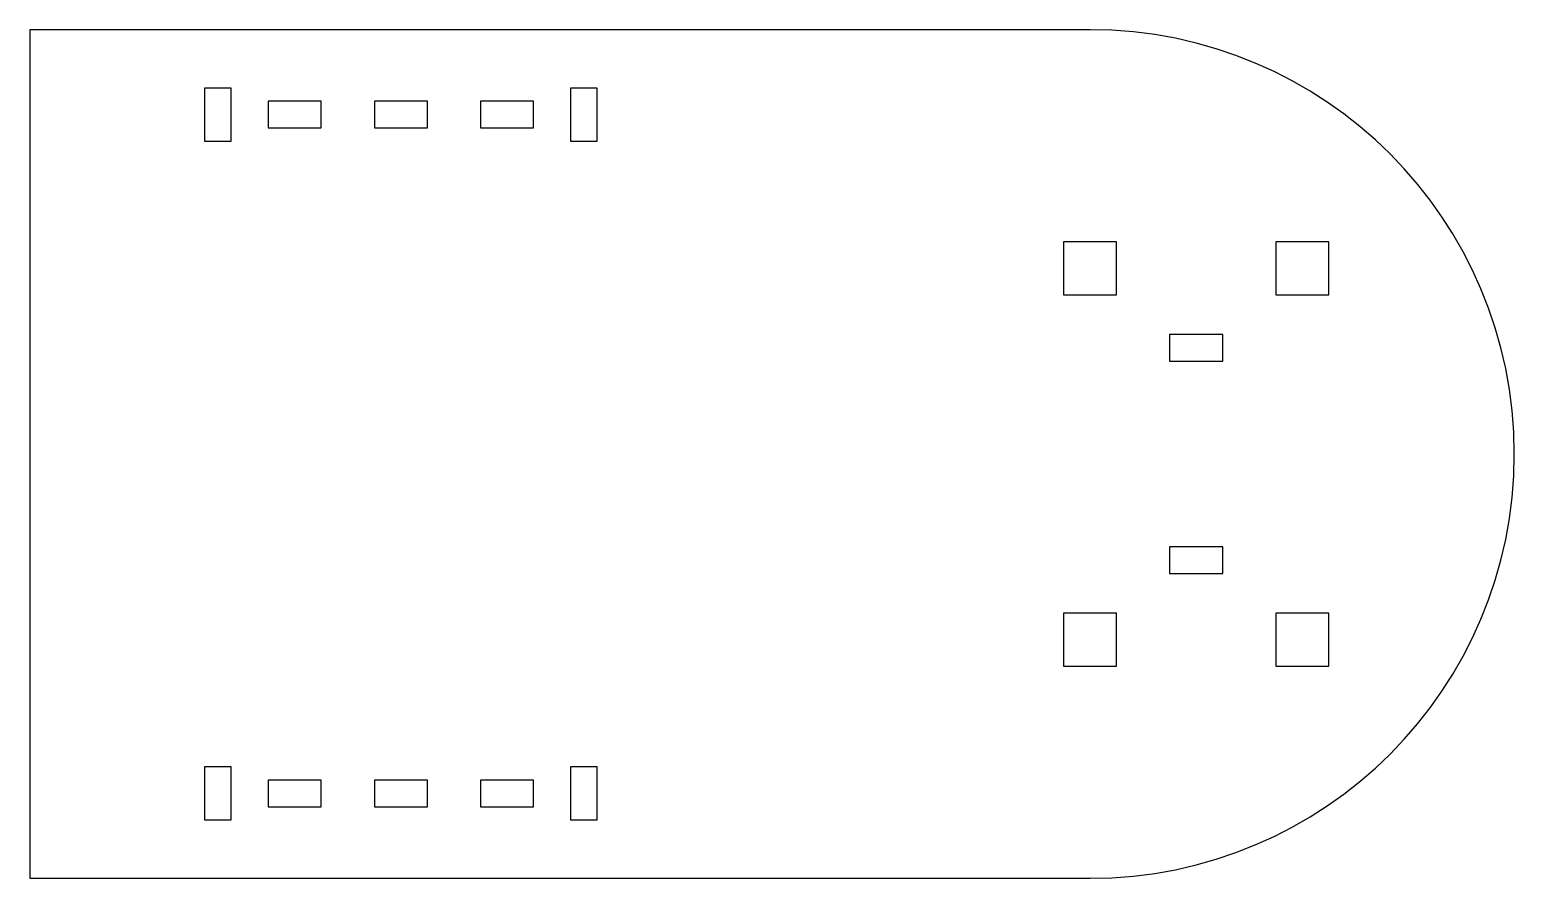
# Model space of a CAD drawing. Header units: inches. Extents: x 0 to 7, y -2 to 2.
import ezdxf

# ---------------------------------------------------------------- set-up
doc = ezdxf.new("R2010")
doc.units = ezdxf.units.IN
doc.header["$MEASUREMENT"] = 0

msp = doc.modelspace()

# ---------------------------------------------------------------- linework, layer by layer
at = {"color": 7, "linetype": 'Continuous', "lineweight": 25}
for p, q in [((5, 2), (0, 2)), ((0, 2), (0, -2)), ((0.95, 1.725), (0.825, 1.725)), ((0.825, 1.725), (0.825, 1.475)), ((0.95, 1.475), (0.95, 1.725)), ((2.675, 1.725), (2.55, 1.725)), ((2.55, 1.725), (2.55, 1.475)), ((2.675, 1.475), (2.675, 1.725)), ((1.125, 1.6625), (1.125, 1.5375)), ((1.375, 1.6625), (1.125, 1.6625)), ((1.375, 1.5375), (1.375, 1.6625)), ((1.875, 1.6625), (1.625, 1.6625)), ((1.625, 1.6625), (1.625, 1.5375)), ((1.875, 1.5375), (1.875, 1.6625)), ((2.375, 1.6625), (2.125, 1.6625)), ((2.125, 1.6625), (2.125, 1.5375)), ((2.375, 1.5375), (2.375, 1.6625)), ((0.825, 1.475), (0.95, 1.475)), ((1.125, 1.5375), (1.375, 1.5375)), ((1.625, 1.5375), (1.875, 1.5375)), ((2.125, 1.5375), (2.375, 1.5375)), ((2.55, 1.475), (2.675, 1.475)), ((5.125, 1), (4.875, 1)), ((4.875, 1), (4.875, 0.75)), ((5.125, 0.75), (5.125, 1)), ((6.125, 1), (5.875, 1)), ((5.875, 1), (5.875, 0.75)), ((6.125, 0.75), (6.125, 1)), ((4.875, 0.75), (5.125, 0.75)), ((5.875, 0.75), (6.125, 0.75)), ((5.625, 0.5625), (5.375, 0.5625)), ((5.375, 0.5625), (5.375, 0.4375)), ((5.625, 0.4375), (5.625, 0.5625)), ((5.375, 0.4375), (5.625, 0.4375)), ((5.625, -0.4375), (5.375, -0.4375)), ((5.375, -0.4375), (5.375, -0.5625)), ((5.625, -0.5625), (5.625, -0.4375)), ((5.375, -0.5625), (5.625, -0.5625)), ((5.125, -0.75), (4.875, -0.75)), ((4.875, -0.75), (4.875, -1)), ((5.125, -1), (5.125, -0.75)), ((6.125, -0.75), (5.875, -0.75)), ((5.875, -0.75), (5.875, -1)), ((6.125, -1), (6.125, -0.75)), ((4.875, -1), (5.125, -1)), ((5.875, -1), (6.125, -1)), ((0.95, -1.475), (0.825, -1.475)), ((0.825, -1.475), (0.825, -1.725)), ((0.95, -1.725), (0.95, -1.475)), ((1.125, -1.5375), (1.125, -1.6625)), ((1.375, -1.5375), (1.125, -1.5375)), ((1.375, -1.6625), (1.375, -1.5375)), ((1.875, -1.5375), (1.625, -1.5375)), ((1.625, -1.5375), (1.625, -1.6625)), ((1.875, -1.6625), (1.875, -1.5375)), ((2.125, -1.5375), (2.125, -1.6625)), ((2.375, -1.5375), (2.125, -1.5375)), ((2.375, -1.6625), (2.375, -1.5375)), ((2.675, -1.475), (2.55, -1.475)), ((2.55, -1.475), (2.55, -1.725)), ((2.675, -1.725), (2.675, -1.475)), ((1.125, -1.6625), (1.375, -1.6625)), ((1.625, -1.6625), (1.875, -1.6625)), ((2.125, -1.6625), (2.375, -1.6625)), ((0.825, -1.725), (0.95, -1.725)), ((2.55, -1.725), (2.675, -1.725)), ((0, -2), (5, -2))]:
    msp.add_line(p, q, dxfattribs=at)
msp.add_arc((5, 0), 2, 270, 90, dxfattribs=at)

doc.saveas('drawing.dxf')
